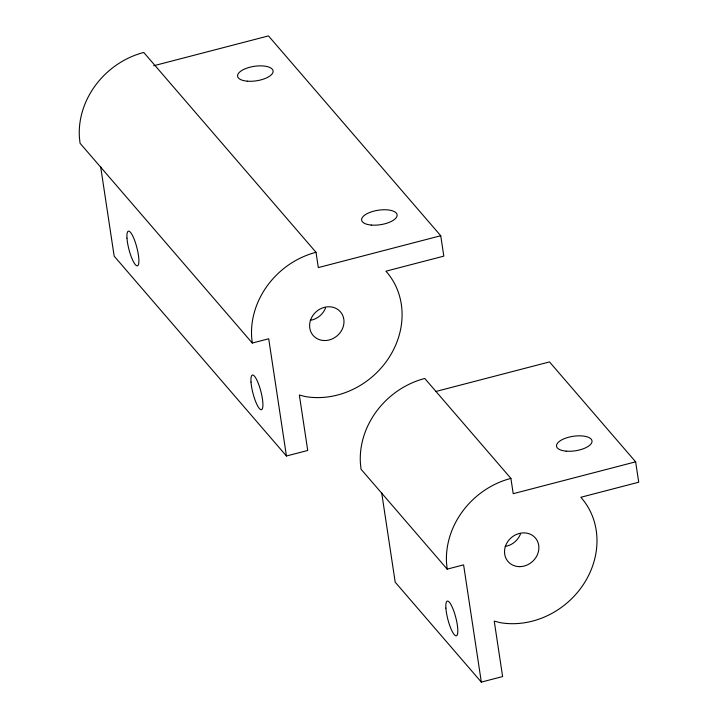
<?xml version="1.0" encoding="UTF-8"?>
<svg xmlns="http://www.w3.org/2000/svg" width="718" height="718" viewBox="0 0 718 718"><rect width="100%" height="100%" fill="white"/><g stroke="black" fill="none" stroke-linecap="round" stroke-linejoin="round"><path stroke-width="1.08" d="M153.643 65.778L268.478 35.9L440.735 235.737L443.823 256.129L385.934 271.189A79.061 69.906 -40.8 0 1 389.138 357.402A79.061 69.906 -40.8 0 1 305.455 396.587L299.343 395.035L307.726 450.464L286.437 456.002L114.171 256.164L100.628 166.585M440.735 235.737L318.316 267.59L316.01 252.296L143.753 52.459A79.061 69.906 -40.8 0 0 79.366 136.914L80.03 143.214L252.287 343.042L268.703 338.77L286.437 456.002M435.754 391.507L549.503 361.917L635.636 461.836L638.715 482.218L580.835 497.278A79.061 69.906 -40.8 0 1 584.03 583.501A79.061 69.906 -40.8 0 1 500.347 622.685L494.235 621.124L502.618 676.562L481.329 682.1L395.196 582.181L381.653 492.602M635.636 461.836L513.217 493.688L510.902 478.394L424.769 378.467A79.061 69.906 -40.8 0 0 360.382 462.922L361.037 469.213L447.179 569.141L463.595 564.869L481.329 682.1M447.179 569.141L446.524 562.849A79.061 69.906 -40.8 0 1 510.902 478.394M252.287 343.042L251.623 336.751A79.061 69.906 -40.8 0 1 316.01 252.296M325.541 307.986A18.058 15.967 -40.8 0 1 310.248 320.345M520.442 534.084A18.058 15.967 -40.8 0 1 505.14 546.434M324.778 340.547A18.058 15.967 -40.8 0 0 342.603 315.166A18.058 15.967 -40.8 0 0 313.021 315.265A18.058 15.967 -40.8 0 0 324.778 340.547M371.278 225.057A17.941 7.324 -8.6 0 0 397.108 214.844A17.941 7.324 -8.6 0 0 369.707 212.465A17.941 7.324 -8.6 0 0 371.278 225.057M251.004 382.03A17.941 4.075 75.4 0 0 260.706 409.628A17.941 4.075 75.4 0 0 259.054 385.386A17.941 4.075 75.4 0 0 251.004 382.03M247.252 81.17A17.941 7.324 -8.6 0 0 273.082 70.965A17.941 7.324 -8.6 0 0 245.673 68.578A17.941 7.324 -8.6 0 0 247.252 81.17M126.978 238.143A17.941 4.075 75.4 0 0 136.671 265.75A17.941 4.075 75.4 0 0 135.029 241.508A17.941 4.075 75.4 0 0 126.978 238.143M566.17 451.146A17.941 7.324 -8.6 0 0 592.009 440.942A17.941 7.324 -8.6 0 0 564.599 438.554A17.941 7.324 -8.6 0 0 566.17 451.146M445.896 608.119A17.941 4.075 75.4 0 0 455.598 635.726A17.941 4.075 75.4 0 0 453.955 611.485A17.941 4.075 75.4 0 0 445.896 608.119M519.67 566.637A18.058 15.967 -40.8 0 0 537.495 541.255A18.058 15.967 -40.8 0 0 507.922 541.363A18.058 15.967 -40.8 0 0 519.67 566.637"/></g></svg>
